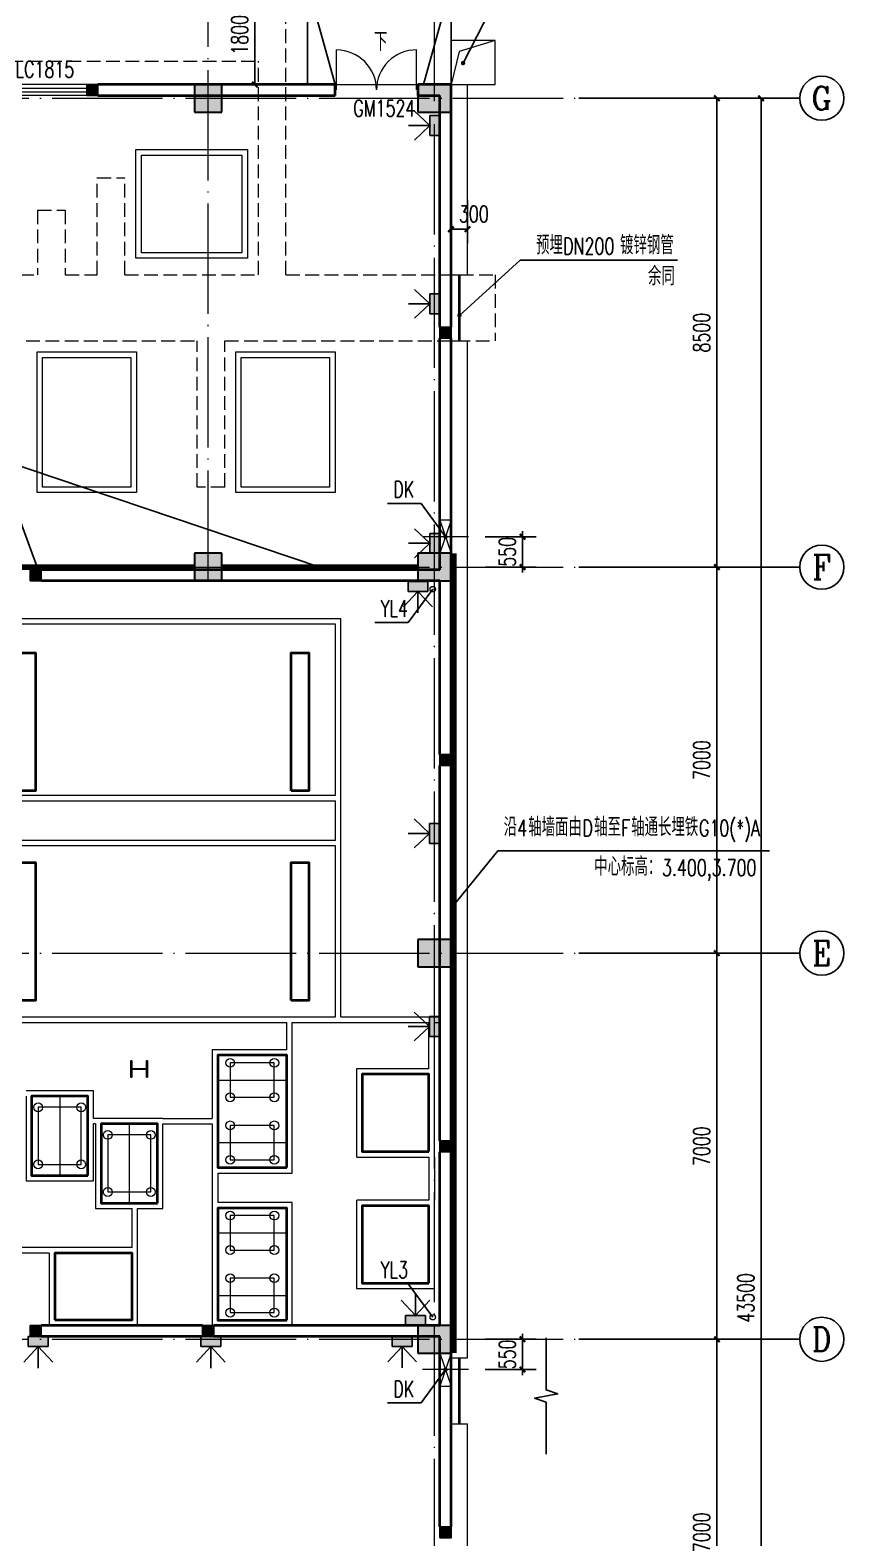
# Model space of a CAD drawing. Extents: x 238398 to 585159, y -66832 to 191977.
# Drawn here: x 406185 to 420928, y 64996 to 92331 of the extents above; entities that cross this region are included whole.
import ezdxf
from ezdxf.enums import TextEntityAlignment as Align

# ---------------------------------------------------------------- set-up
doc = ezdxf.new("R2010")
doc.units = 0
doc.header["$LTSCALE"] = 1000
doc.header["$MEASUREMENT"] = 0
for name, pattern in [('DASH', [0.35, 0.25, -0.1]), ('DASHDOT', [1, 0.5, -0.25, 0, -0.25]), ('DOTE', [2.42, 2, -0.2, 0.02, -0.2])]:
    doc.linetypes.add(name, pattern=pattern)
doc.layers.get('0').update_dxf_attribs({"color": 8})
doc.layers.get('Defpoints').update_dxf_attribs({"color": 8})
for name, color, linetype in [('-人员定位', 6, 'Continuous'), ('AXIS', 8, 'Continuous'), ('AXIS_TEXT', 8, 'Continuous'), ('COLU', 8, 'Continuous'), ('COLU_HATCH', 8, 'Continuous'), ('DIM_LEAD', 8, 'Continuous'), ('DIM_SYMB', 8, 'Continuous'), ('GZZ', 8, 'Continuous'), ('PUB_DIM', 8, 'Continuous'), ('S_STAIR', 8, 'Continuous'), ('WINDOW_TEXT', 8, 'Continuous')]:
    doc.layers.add(name, color=color, linetype=linetype)
for name, color, linetype, lineweight in [('COLUMN', 8, 'Continuous', 30), ('DOTE', 8, 'DOTE', 13), ('PUB_HATCH', 8, 'Continuous', 5), ('PUB_TEXT', 8, 'Continuous', 20), ('WALL', 8, 'Continuous', 40), ('WINDOW', 8, 'Continuous', 18), ('暖通', 8, 'Continuous', 18), ('水', 8, 'Continuous', 18), ('电', 8, 'Continuous', 18), ('设备层', 8, 'Continuous', 5)]:
    doc.layers.add(name, color=color, linetype=linetype, lineweight=lineweight)
doc.styles.add('_TCH_AXIS', font='complex.shx', dxfattribs={"bigfont": 'gbcbig.shx'})
doc.styles.add('_TCH_DIM', font='SIMPLEX', dxfattribs={"bigfont": 'GBCBIG'})
doc.styles.add('_TCH_DIM_T3', font='SIMPLEX', dxfattribs={"width": 0.705882, "bigfont": 'GBCBIG'})
doc.styles.add('_TCH_WINDOW', font='geditxt.shx', dxfattribs={"bigfont": 'hztxt1.shx'})
doc.styles.add('COMPLEX', font='geditxt.shx')
doc.dimstyles.new('_TCH_ARCH&&100', dxfattribs={"dimtxt": 297.5, "dimasz": 100, "dimexe": 250, "dimexo": 300, "dimgap": 126.25, "dimtad": 1, "dimdec": 0, "dimzin": 0, "dimdsep": 46, "dimtxsty": '_TCH_DIM_T3', "dimblk": 'ARCHTICK', "dimcen": 0.09, "dimazin": 2, "dimtfac": 1, "dimtdec": 0, "dimtix": 1, "dimtmove": 2, "dimatfit": 3, "dimfxl": 0, "dimtolj": 1, "dimtzin": 0, "dimarcsym": 0})

# ---------------------------------------------------------------- blocks, each defined once
blk = doc.blocks.new('_AXISO')
blk.add_circle((0, 0), 0.5)
at = {"layer": 'AXIS_TEXT', "style": 'COMPLEX', "width": 1.041667}
blk.add_attdef('A', text='', height=0.56, dxfattribs=at).set_placement((-0.25, -0.28), (0.25, -0.28), align=Align.FIT)
blk = doc.blocks.new('_ArchTick')
at = {"color": 0, "linetype": 'ByBlock', "const_width": 0.4}
blk.add_lwpolyline([(-0.5, -0.5), (0.5, 0.5)], dxfattribs=at)
blk = doc.blocks.new('*D536')
at = {"layer": 'AXIS', "color": 0, "lineweight": -2}
for p, q in [((416428, 91096), (419678, 91096)), ((419428, 47596), (419428, 91096)), ((416428, 47596), (419678, 47596))]:
    blk.add_line(p, q, dxfattribs=at)
at = {"layer": 'Defpoints', "color": 0}
for p in [(416128, 91096), (419428, 91096), (416128, 47596)]:
    blk.add_point(p, dxfattribs=at)
at = {"layer": 'AXIS', "color": 0, "lineweight": -2, "xscale": 100, "yscale": 100, "zscale": 100}
for p, rotation in [((419428, 91096), 90), ((419428, 47596), 270)]:
    blk.add_blockref('_ArchTick', p, dxfattribs=dict(at, rotation=rotation))
at = {"layer": 'AXIS', "color": 0, "insert": (419153, 69346), "char_height": 297.5, "attachment_point": 5, "rotation": 90, "style": '_TCH_DIM_T3'}
blk.add_mtext('\\A1;43500', dxfattribs=at)
blk = doc.blocks.new('*D539')
at = {"layer": 'AXIS', "color": 0, "lineweight": -2}
for p, q in [((416428, 68596), (418878, 68596)), ((418628, 61596), (418628, 68596)), ((416428, 61596), (418878, 61596))]:
    blk.add_line(p, q, dxfattribs=at)
at = {"layer": 'Defpoints', "color": 0}
for p in [(416128, 68596), (418628, 68596), (416128, 61596)]:
    blk.add_point(p, dxfattribs=at)
at = {"layer": 'AXIS', "color": 0, "lineweight": -2, "xscale": 100, "yscale": 100, "zscale": 100}
for p, rotation in [((418628, 68596), 90), ((418628, 61596), 270)]:
    blk.add_blockref('_ArchTick', p, dxfattribs=dict(at, rotation=rotation))
at = {"layer": 'AXIS', "color": 0, "insert": (418353, 65096), "char_height": 297.5, "attachment_point": 5, "rotation": 90, "style": '_TCH_DIM_T3'}
blk.add_mtext('\\A1;7000', dxfattribs=at)
blk = doc.blocks.new('*D540')
at = {"layer": 'AXIS', "color": 0, "lineweight": -2}
for p, q in [((416428, 75596), (418878, 75596)), ((418628, 68596), (418628, 75596)), ((416428, 68596), (418878, 68596))]:
    blk.add_line(p, q, dxfattribs=at)
at = {"layer": 'Defpoints', "color": 0}
for p in [(416128, 75596), (418628, 75596), (416128, 68596)]:
    blk.add_point(p, dxfattribs=at)
at = {"layer": 'AXIS', "color": 0, "lineweight": -2, "xscale": 100, "yscale": 100, "zscale": 100}
for p, rotation in [((418628, 75596), 90), ((418628, 68596), 270)]:
    blk.add_blockref('_ArchTick', p, dxfattribs=dict(at, rotation=rotation))
at = {"layer": 'AXIS', "color": 0, "insert": (418353, 72096), "char_height": 297.5, "attachment_point": 5, "rotation": 90, "style": '_TCH_DIM_T3'}
blk.add_mtext('\\A1;7000', dxfattribs=at)
blk = doc.blocks.new('*D541')
at = {"layer": 'AXIS', "color": 0, "lineweight": -2}
for p, q in [((416428, 82596), (418878, 82596)), ((418628, 75596), (418628, 82596)), ((416428, 75596), (418878, 75596))]:
    blk.add_line(p, q, dxfattribs=at)
at = {"layer": 'Defpoints', "color": 0}
for p in [(416128, 82596), (418628, 82596), (416128, 75596)]:
    blk.add_point(p, dxfattribs=at)
at = {"layer": 'AXIS', "color": 0, "lineweight": -2, "xscale": 100, "yscale": 100, "zscale": 100}
for p, rotation in [((418628, 82596), 90), ((418628, 75596), 270)]:
    blk.add_blockref('_ArchTick', p, dxfattribs=dict(at, rotation=rotation))
at = {"layer": 'AXIS', "color": 0, "insert": (418353, 79096), "char_height": 297.5, "attachment_point": 5, "rotation": 90, "style": '_TCH_DIM_T3'}
blk.add_mtext('\\A1;7000', dxfattribs=at)
blk = doc.blocks.new('*D542')
at = {"layer": 'AXIS', "color": 0, "lineweight": -2}
for p, q in [((416428, 91096), (418878, 91096)), ((418628, 82596), (418628, 91096)), ((416428, 82596), (418878, 82596))]:
    blk.add_line(p, q, dxfattribs=at)
at = {"layer": 'Defpoints', "color": 0}
for p in [(416128, 91096), (418628, 91096), (416128, 82596)]:
    blk.add_point(p, dxfattribs=at)
at = {"layer": 'AXIS', "color": 0, "lineweight": -2, "xscale": 100, "yscale": 100, "zscale": 100}
for p, rotation in [((418628, 91096), 90), ((418628, 82596), 270)]:
    blk.add_blockref('_ArchTick', p, dxfattribs=dict(at, rotation=rotation))
at = {"layer": 'AXIS', "color": 0, "insert": (418353, 86846), "char_height": 297.5, "attachment_point": 5, "rotation": 90, "style": '_TCH_DIM_T3'}
blk.add_mtext('\\A1;8500', dxfattribs=at)
blk = doc.blocks.new('readsfdsasdas')
at = {"layer": '设备层', "linetype": 'DASH'}
for p, q in [((373264, 148174), (373264, 152794)), ((359154, 152044), (372764, 152044)), ((372764, 148174), (372764, 152044)), ((369844, 148174), (369844, 149934)), ((369844, 149934), (370344, 149934)), ((370344, 148174), (370344, 149934)), ((368764, 149344), (369264, 149344)), ((368764, 149344), (368764, 148174)), ((369264, 149344), (369264, 148174)), ((366344, 148174), (368764, 148174)), ((369264, 148174), (369844, 148174)), ((370344, 148174), (372764, 148174)), ((373264, 148174), (377054, 148174)), ((377054, 148174), (377054, 146974)), ((368554, 146974), (371654, 146974)), ((371654, 144324), (371654, 146974)), ((372154, 144324), (372154, 146974)), ((372154, 146974), (377054, 146974)), ((372154, 144324), (371654, 144324))]:
    blk.add_line(p, q, dxfattribs=at)
at = {"layer": '设备层'}
for points in [[(370544, 150444), (372564, 150444), (372564, 148474), (370544, 148474)], [(370644, 150344), (372464, 150344), (372464, 148574), (370644, 148574)], [(368754, 144224), (368754, 146774), (370554, 146774), (370554, 144224)], [(368854, 144324), (368854, 146674), (370454, 146674), (370454, 144324)], [(372354, 144224), (372354, 146774), (374154, 146774), (374154, 144224)], [(372454, 144324), (372454, 146674), (374054, 146674), (374054, 144324)]]:
    blk.add_lwpolyline(points, close=True, dxfattribs=at)
blk = doc.blocks.new('43asdffda')
at = {"layer": '设备层', "ltscale": 500}
for p, q in [((436461, 126175), (436461, 127495)), ((436461, 123275), (438255, 123275)), ((436461, 123175), (438055, 123175)), ((438055, 122335), (438055, 123175)), ((438155, 122335), (438155, 123175)), ((438155, 123175), (438255, 123175)), ((432676, 119092), (432676, 119801)), ((432776, 119092), (432776, 119801))]:
    blk.add_line(p, q, dxfattribs=at)
at = {"layer": '设备层'}
for p, q in [((436361, 126475), (436361, 127195)), ((435479, 122680), (435479, 123175)), ((435579, 122680), (435579, 123175)), ((432016, 121436), (431976, 121436)), ((433236, 121436), (434129, 121436)), ((432016, 121336), (431976, 121336)), ((433236, 121336), (434129, 121336)), ((436843, 120835), (436843, 120827)), ((438055, 120735), (438055, 119950)), ((438155, 120735), (438155, 119950)), ((434129, 120445), (434129, 119910)), ((434229, 120445), (434229, 119910)), ((431276, 119092), (430106, 119092)), ((431176, 118992), (430206, 118992))]:
    blk.add_line(p, q, dxfattribs=at)
at = {"layer": '设备层', "linetype": 'DASHDOT', "ltscale": 500}
for p, q in [((434229, 122130), (435479, 122130)), ((431366, 121836), (431366, 120401)), ((432626, 121336), (432626, 119901)), ((434229, 120995), (435479, 120995)), ((434229, 119360), (435479, 119360)), ((434229, 118225), (435479, 118225))]:
    blk.add_line(p, q, dxfattribs=at)
at = {"layer": '设备层'}
for points in [[(436461, 127495), (436461, 130495), (430028, 130495), (430028, 130230)], [(436361, 127295), (436361, 130395), (430128, 130395), (430128, 127295), (436361, 127295)], [(430028, 130130), (430028, 127195), (436361, 127195)], [(436361, 126475), (430028, 126475), (430028, 123275)], [(436361, 126375), (430128, 126375), (430128, 123275), (436361, 123275)], [(436361, 123275), (436361, 126375)], [(436461, 123275), (436461, 126375)], [(430028, 123175), (435479, 123175)], [(430128, 123275), (435479, 123275)], [(430128, 123175), (435479, 123175)], [(435579, 123275), (436361, 123275), (436361, 123275)], [(435579, 123175), (436461, 123175)], [(431176, 118992), (431176, 117680), (432776, 117680), (432776, 119092)], [(432676, 119092), (431176, 119092)]]:
    blk.add_lwpolyline(points, dxfattribs=at)
at = {"layer": '设备层', "lineweight": 40}
for points in [[(430609, 127375), (430609, 129875), (430929, 129875), (430929, 127375)], [(435560, 127375), (435560, 129875), (435880, 129875), (435880, 127375)], [(430609, 123575), (430609, 126075), (430929, 126075), (430929, 123575)], [(435560, 123575), (435560, 126075), (435880, 126075), (435880, 123575)], [(435479, 120545), (435479, 122580), (434229, 122580), (434229, 120545)], [(438055, 120835), (438055, 122235), (436843, 122235), (436843, 120835)], [(431876, 120401), (431876, 121836), (430856, 121836), (430856, 120401)], [(433136, 119901), (433136, 121336), (432116, 121336), (432116, 119901)], [(435479, 117775), (435479, 119810), (434229, 119810), (434229, 117775)], [(438055, 118450), (438055, 119850), (436843, 119850), (436843, 118450)], [(431276, 117780), (432676, 117780), (432676, 118992), (431276, 118992)]]:
    blk.add_lwpolyline(points, close=True, dxfattribs=at)
at = {"layer": '设备层', "ltscale": 500}
for points in [[(435479, 122680), (434129, 122680), (434129, 121436)], [(435579, 122335), (435579, 122680)], [(435579, 122074), (435579, 122335)], [(436743, 122335), (436743, 120735)], [(438055, 122335), (436743, 122335)], [(438155, 120735), (438155, 122335), (438143, 122335)], [(431976, 121436), (431976, 121936), (430756, 121936)], [(434229, 120445), (435579, 120445), (435579, 122074)], [(430756, 121836), (430756, 120301), (431976, 120301), (431976, 121336)], [(433236, 121436), (432016, 121436)], [(432016, 121336), (432016, 119801), (432676, 119801)], [(432776, 119801), (433236, 119801), (433236, 121336)], [(434129, 121336), (434129, 120445)], [(436752, 120735), (438055, 120735)], [(434129, 119910), (434129, 117675), (435579, 117675), (435579, 119910), (434229, 119910)], [(436743, 119950), (436743, 118350), (438155, 118350), (438155, 119950), (438155, 119950)], [(438055, 119950), (436752, 119950)]]:
    blk.add_lwpolyline(points, dxfattribs=at)
at = {"layer": '设备层', "linetype": 'DASHDOT', "ltscale": 500}
for points in [[(435254, 121818), (435254, 122443), (434454, 122443), (434454, 121818)], [(431756, 120601), (431756, 121636), (430976, 121636), (430976, 120601)], [(433016, 120101), (433016, 121136), (432236, 121136), (432236, 120101)], [(435254, 120683), (435254, 121308), (434454, 121308), (434454, 120683)], [(435254, 119048), (435254, 119673), (434454, 119673), (434454, 119048)], [(435254, 117913), (435254, 118538), (434454, 118538), (434454, 117913)]]:
    blk.add_lwpolyline(points, close=True, dxfattribs=at)
at = {"layer": '设备层'}
for centre in [(434454, 122443), (435254, 122443), (430976, 121636), (431756, 121636), (434454, 121818), (435254, 121818), (434454, 121308), (435254, 121308), (432236, 121136), (433016, 121136), (430976, 120601), (431756, 120601), (434454, 120683), (435254, 120683), (432236, 120101), (433016, 120101), (434454, 119673), (435254, 119673), (434454, 119048), (435254, 119048), (434454, 118538), (435254, 118538), (434454, 117913), (435254, 117913)]:
    blk.add_circle(centre, 80, dxfattribs=at)
blk = doc.blocks.new('34qsdafsadfads')
at = {"layer": 'COLU_HATCH'}
h = blk.add_hatch(color=256, dxfattribs=at)
edge = h.paths.add_edge_path()
edge.add_line((470780, 188945), (470780, 189245))
edge.add_line((470780, 189245), (470765, 189245))
edge.add_line((470765, 189245), (470765, 189113))
edge.add_arc((470752, 189113), 13, -90, 0, ccw=False)
edge.add_line((470752, 189100), (470508, 189100))
edge.add_arc((470508, 189113), 13, 180, 270, ccw=False)
edge.add_line((470495, 189113), (470495, 189245))
edge.add_line((470495, 189245), (470480, 189245))
edge.add_line((470480, 189245), (470480, 188945))
edge.add_line((470480, 188945), (470495, 188945))
edge.add_line((470495, 188945), (470495, 189077))
edge.add_arc((470508, 189077), 13, 90, 180, ccw=False)
edge.add_line((470508, 189090), (470752, 189090))
edge.add_arc((470752, 189077), 13, 0, 90, ccw=False)
edge.add_line((470765, 189077), (470765, 188945))
edge.add_line((470765, 188945), (470780, 188945))
h = blk.add_hatch(color=256, dxfattribs=at)
edge = h.paths.add_edge_path()
edge.add_line((474330, 188945), (474330, 189245))
edge.add_line((474330, 189245), (474315, 189245))
edge.add_line((474315, 189245), (474315, 189113))
edge.add_arc((474302, 189113), 13, -90, 0, ccw=False)
edge.add_line((474302, 189100), (474058, 189100))
edge.add_arc((474058, 189113), 13, 180, 270, ccw=False)
edge.add_line((474045, 189113), (474045, 189245))
edge.add_line((474045, 189245), (474030, 189245))
edge.add_line((474030, 189245), (474030, 188945))
edge.add_line((474030, 188945), (474045, 188945))
edge.add_line((474045, 188945), (474045, 189077))
edge.add_arc((474058, 189077), 13, 90, 180, ccw=False)
edge.add_line((474058, 189090), (474302, 189090))
edge.add_arc((474302, 189077), 13, 0, 90, ccw=False)
edge.add_line((474315, 189077), (474315, 188945))
edge.add_line((474315, 188945), (474330, 188945))
h = blk.add_hatch(color=256, dxfattribs=at)
edge = h.paths.add_edge_path()
edge.add_line((479980, 188945), (479980, 189245))
edge.add_line((479980, 189245), (479965, 189245))
edge.add_line((479965, 189245), (479965, 189113))
edge.add_arc((479952, 189113), 13, -90, 0, ccw=False)
edge.add_line((479952, 189100), (479708, 189100))
edge.add_arc((479708, 189113), 13, 180, 270, ccw=False)
edge.add_line((479695, 189113), (479695, 189245))
edge.add_line((479695, 189245), (479680, 189245))
edge.add_line((479680, 189245), (479680, 188945))
edge.add_line((479680, 188945), (479695, 188945))
edge.add_line((479695, 188945), (479695, 189077))
edge.add_arc((479708, 189077), 13, 90, 180, ccw=False)
edge.add_line((479708, 189090), (479952, 189090))
edge.add_arc((479952, 189077), 13, 0, 90, ccw=False)
edge.add_line((479965, 189077), (479965, 188945))
edge.add_line((479965, 188945), (479980, 188945))
h = blk.add_hatch(color=256, dxfattribs=at)
edge = h.paths.add_edge_path()
edge.add_line((484980, 188945), (484980, 189245))
edge.add_line((484980, 189245), (484965, 189245))
edge.add_line((484965, 189245), (484965, 189113))
edge.add_arc((484952, 189113), 13, -90, 0, ccw=False)
edge.add_line((484952, 189100), (484708, 189100))
edge.add_arc((484708, 189113), 13, 180, 270, ccw=False)
edge.add_line((484695, 189113), (484695, 189245))
edge.add_line((484695, 189245), (484680, 189245))
edge.add_line((484680, 189245), (484680, 188945))
edge.add_line((484680, 188945), (484695, 188945))
edge.add_line((484695, 188945), (484695, 189077))
edge.add_arc((484708, 189077), 13, 90, 180, ccw=False)
edge.add_line((484708, 189090), (484952, 189090))
edge.add_arc((484952, 189077), 13, 0, 90, ccw=False)
edge.add_line((484965, 189077), (484965, 188945))
edge.add_line((484965, 188945), (484980, 188945))
at = {"layer": 'COLU'}
for points in [[(470780, 188945), (470780, 189245), (470765, 189245), (470765, 189113, -0.414214), (470752, 189100), (470508, 189100, -0.414214), (470495, 189113), (470495, 189245), (470480, 189245), (470480, 188945), (470495, 188945), (470495, 189077, -0.414214), (470508, 189090), (470752, 189090, -0.414214), (470765, 189077), (470765, 188945)], [(474330, 188945), (474330, 189245), (474315, 189245), (474315, 189113, -0.414214), (474302, 189100), (474058, 189100, -0.414214), (474045, 189113), (474045, 189245), (474030, 189245), (474030, 188945), (474045, 188945), (474045, 189077, -0.414214), (474058, 189090), (474302, 189090, -0.414214), (474315, 189077), (474315, 188945)], [(479980, 188945), (479980, 189245), (479965, 189245), (479965, 189113, -0.414214), (479952, 189100), (479708, 189100, -0.414214), (479695, 189113), (479695, 189245), (479680, 189245), (479680, 188945), (479695, 188945), (479695, 189077, -0.414214), (479708, 189090), (479952, 189090, -0.414214), (479965, 189077), (479965, 188945)], [(484980, 188945), (484980, 189245), (484965, 189245), (484965, 189113, -0.414214), (484952, 189100), (484708, 189100, -0.414214), (484695, 189113), (484695, 189245), (484680, 189245), (484680, 188945), (484695, 188945), (484695, 189077, -0.414214), (484708, 189090), (484952, 189090, -0.414214), (484965, 189077), (484965, 188945)]]:
    blk.add_lwpolyline(points, format="xyb", close=True, dxfattribs=at)
blk = doc.blocks.new('43asdfasdfas')
at = {"layer": '设备层', "linetype": 'DASH', "const_width": 0.001}
for points in [[(258243, 192982), (258993, 193089)], [(258993, 193089), (261467, 193089)], [(233716, 192982), (258243, 192982)], [(252693, 192082), (252693, 191675)], [(258093, 192082), (252693, 192082)], [(258093, 192082), (258093, 191675)], [(253793, 191675), (252693, 191675)], [(256993, 191675), (258093, 191675)], [(261467, 178024), (258993, 178024), (258993, 191889), (261467, 191889)], [(252693, 191175), (252693, 190875)], [(253793, 191175), (252693, 191175)], [(256993, 191175), (258093, 191175)], [(258093, 191175), (258093, 190875)], [(253593, 190875), (252693, 190875)], [(257193, 190875), (258093, 190875)], [(252693, 190375), (252693, 190075)], [(253593, 190375), (252693, 190375)], [(257193, 190375), (258093, 190375)], [(258093, 190375), (258093, 190075)], [(253593, 190075), (252693, 190075)], [(257193, 190075), (258093, 190075)]]:
    blk.add_lwpolyline(points, dxfattribs=at)
at = {"layer": '设备层', "const_width": 0.001}
for points in [[(253793, 191825), (254393, 191825), (254393, 191025), (253793, 191025)], [(256393, 191825), (256993, 191825), (256993, 191025), (256393, 191025)]]:
    blk.add_lwpolyline(points, close=True, dxfattribs=at)
for points in [[(253593, 190225), (254393, 190225), (254393, 191025), (253593, 191025), (253593, 190225)], [(256393, 190225), (257193, 190225), (257193, 191025), (256393, 191025), (256393, 190225)], [(253593, 189425), (254393, 189425), (254393, 190225), (253593, 190225), (253593, 189425)], [(256393, 189425), (257193, 189425), (257193, 190225), (256393, 190225), (256393, 189425)]]:
    blk.add_lwpolyline(points, dxfattribs=at)
blk = doc.blocks.new('*D657')
at = {"layer": 'Defpoints', "color": 0}
for p in [(417410, 70356), (418388, 70356), (417410, 69806)]:
    blk.add_point(p, dxfattribs=at)
at = {"layer": 'PUB_DIM', "color": 0, "lineweight": -2}
for p, q in [((417710, 70356), (418638, 70356)), ((418388, 70356), (418388, 70456)), ((418388, 69806), (418388, 70356)), ((417710, 69806), (418638, 69806)), ((418388, 69806), (418388, 69706))]:
    blk.add_line(p, q, dxfattribs=at)
at = {"layer": 'PUB_DIM', "color": 0, "lineweight": -2, "xscale": 100, "yscale": 100, "zscale": 100}
for p, rotation in [((418388, 70356), 270), ((418388, 69806), 90)]:
    blk.add_blockref('_ArchTick', p, dxfattribs=dict(at, rotation=rotation))
at = {"layer": 'PUB_DIM', "color": 0, "insert": (418113, 70081), "char_height": 297.5, "attachment_point": 5, "rotation": 90, "style": '_TCH_DIM_T3'}
blk.add_mtext('\\A1;550', dxfattribs=at)
blk = doc.blocks.new('*D658')
at = {"layer": 'Defpoints', "color": 0}
for p in [(417410, 84906), (418388, 84906), (417410, 84356)]:
    blk.add_point(p, dxfattribs=at)
at = {"layer": 'PUB_DIM', "color": 0, "lineweight": -2}
for p, q in [((417710, 84906), (418638, 84906)), ((418388, 84906), (418388, 85006)), ((418388, 84356), (418388, 84906)), ((417710, 84356), (418638, 84356)), ((418388, 84356), (418388, 84256))]:
    blk.add_line(p, q, dxfattribs=at)
at = {"layer": 'PUB_DIM', "color": 0, "lineweight": -2, "xscale": 100, "yscale": 100, "zscale": 100}
for p, rotation in [((418388, 84906), 270), ((418388, 84356), 90)]:
    blk.add_blockref('_ArchTick', p, dxfattribs=dict(at, rotation=rotation))
at = {"layer": 'PUB_DIM', "color": 0, "insert": (418113, 84631), "char_height": 297.5, "attachment_point": 5, "rotation": 90, "style": '_TCH_DIM_T3'}
blk.add_mtext('\\A1;550', dxfattribs=at)
blk = doc.blocks.new('*D157')
at = {"layer": 'Defpoints', "color": 0}
for p in [(410256, 93146), (411210, 93146), (411210, 91346)]:
    blk.add_point(p, dxfattribs=at)
at = {"layer": 'PUB_DIM', "color": 0, "lineweight": -2}
for p, q in [((410910, 93146), (410006, 93146)), ((410256, 91346), (410256, 93146)), ((410910, 91346), (410006, 91346))]:
    blk.add_line(p, q, dxfattribs=at)
at = {"layer": 'PUB_DIM', "color": 0, "lineweight": -2, "xscale": 100, "yscale": 100, "zscale": 100}
for p, rotation in [((410256, 93146), 90), ((410256, 91346), 270)]:
    blk.add_blockref('_ArchTick', p, dxfattribs=dict(at, rotation=rotation))
at = {"layer": 'PUB_DIM', "color": 0, "insert": (409981, 92246), "char_height": 297.5, "attachment_point": 5, "rotation": 90, "style": '_TCH_DIM_T3'}
blk.add_mtext('\\A1;1800', dxfattribs=at)
blk = doc.blocks.new('*D366')
at = {"layer": 'Defpoints', "color": 0}
for p in [(413810, 89556), (414110, 89556), (414110, 88722)]:
    blk.add_point(p, dxfattribs=at)
at = {"layer": 'PUB_DIM', "color": 0, "lineweight": -2}
for p, q in [((413810, 89256), (413810, 88472)), ((414110, 89256), (414110, 88472)), ((413810, 88722), (414110, 88722))]:
    blk.add_line(p, q, dxfattribs=at)
at = {"layer": 'PUB_DIM', "color": 0, "lineweight": -2, "xscale": 100, "yscale": 100, "zscale": 100, "rotation": 180}
blk.add_blockref('_ArchTick', (413810, 88722), dxfattribs=at)
at = {"layer": 'PUB_DIM', "color": 0, "lineweight": -2, "xscale": 100, "yscale": 100, "zscale": 100}
blk.add_blockref('_ArchTick', (414110, 88722), dxfattribs=at)
at = {"layer": 'PUB_DIM', "color": 0, "insert": (414223, 88997), "char_height": 297.5, "attachment_point": 5, "style": '_TCH_DIM_T3'}
blk.add_mtext('\\A1;300', dxfattribs=at)
blk = doc.blocks.new('$DorLib2D$00000004')
for p, q in [((-0.485, 0), (-0.485, 0.485)), ((0.485, 0), (0.485, 0.485))]:
    blk.add_line(p, q)
at = {"lineweight": 13}
for centre, start, end in [((-0.485, 0), 0, 90), ((0.485, 0), 90, 180)]:
    blk.add_arc(centre, 0.485, start, end, dxfattribs=at)
blk = doc.blocks.new('$TCHSYS$WIN2D')
for p, q in [((-0.5, 0.5), (0.5, 0.5)), ((0.5, 0.167), (-0.5, 0.167)), ((0.5, -0.167), (-0.5, -0.167)), ((-0.5, -0.5), (0.5, -0.5))]:
    blk.add_line(p, q)
blk = doc.blocks.new('_FZH')
blk.add_lwpolyline([(-0.5, -0.5), (0.5, -0.5), (0.5, 0.5), (-0.5, 0.5)], close=True)
at = {"layer": 'PUB_HATCH'}
blk.add_solid([(-0.5, -0.5), (0.5, -0.5), (-0.5, 0.5), (0.5, 0.5)], dxfattribs=at)
blk = doc.blocks.new('定位基站')
at = {"layer": '-人员定位', "ltscale": 0.01}
h = blk.add_hatch(color=256, dxfattribs=at)
h.dxf.hatch_style = 1
h.paths.add_polyline_path([(406524, 477798), (406524, 477617), (406162, 477617), (406162, 477798)])
at = {"layer": '-人员定位', "color": 6}
for p, q in [((406343, 477798), (406343, 478186)), ((406343, 477798), (406082, 478077)), ((406343, 477798), (406604, 478077)), ((406343, 477995), (406343, 477995)), ((406162, 477798), (406524, 477798)), ((406162, 477617), (406162, 477798)), ((406524, 477617), (406162, 477617)), ((406524, 477798), (406524, 477617))]:
    blk.add_line(p, q, dxfattribs=at)
for p in [(406162, 477617), (406343, 477798), (406343, 477617), (406524, 477617)]:
    blk.add_point(p, dxfattribs=at)
blk = doc.blocks.new('zw1')
at = {"layer": 'PUB_HATCH'}
for points in [[(409660.3, 90846.1), (409660.3, 91346.1), (409160.3, 91346.1), (409160.3, 90846.1)], [(413810.3, 90846.1), (413810.3, 91346.1), (413210.3, 91346.1), (413210.3, 90846.1)], [(409660.3, 82346.1), (409660.3, 82846.1), (409160.3, 82846.1), (409160.3, 82346.1)], [(413810.3, 82346.1), (413810.3, 82846.1), (413210.3, 82846.1), (413210.3, 82346.1)], [(413810.3, 75346.1), (413810.3, 75846.1), (413210.3, 75846.1), (413210.3, 75346.1)], [(413810.3, 68346.1), (413810.3, 68846.1), (413210.3, 68846.1), (413210.3, 68346.1)]]:
    blk.add_hatch(color=256, dxfattribs=at).paths.add_polyline_path(points)
at = {"layer": 'AXIS'}
for p, q in [((416127.9, 91096.1), (420127.9, 91096.1)), ((416127.9, 82596.1), (420127.9, 82596.1)), ((416127.9, 75596.1), (420127.9, 75596.1)), ((416127.9, 68596.1), (420127.9, 68596.1))]:
    blk.add_line(p, q, dxfattribs=at)
at = {"layer": 'COLUMN'}
for p, q in [((409660.3, 91346.1), (409160.3, 91346.1)), ((409160.3, 91346.1), (409160.3, 90846.1)), ((409660.3, 90846.1), (409660.3, 91346.1)), ((413810.3, 91346.1), (413210.3, 91346.1)), ((413210.3, 91346.1), (413210.3, 90846.1)), ((413810.3, 90846.1), (413810.3, 91346.1)), ((409160.3, 90846.1), (409660.3, 90846.1)), ((413210.3, 90846.1), (413810.3, 90846.1)), ((409660.3, 82846.1), (409160.3, 82846.1)), ((409160.3, 82846.1), (409160.3, 82346.1)), ((409660.3, 82346.1), (409660.3, 82846.1)), ((413810.3, 82846.1), (413210.3, 82846.1)), ((413210.3, 82846.1), (413210.3, 82346.1)), ((413810.3, 82346.1), (413810.3, 82846.1)), ((409160.3, 82346.1), (409660.3, 82346.1)), ((413210.3, 82346.1), (413810.3, 82346.1)), ((413810.3, 75846.1), (413210.3, 75846.1)), ((413210.3, 75846.1), (413210.3, 75346.1)), ((413810.3, 75346.1), (413810.3, 75846.1)), ((413210.3, 75346.1), (413810.3, 75346.1)), ((413810.3, 68846.1), (413210.3, 68846.1)), ((413210.3, 68846.1), (413210.3, 68346.1)), ((413810.3, 68346.1), (413810.3, 68846.1)), ((413210.3, 68346.1), (413810.3, 68346.1))]:
    blk.add_line(p, q, dxfattribs=at)
at = {"layer": 'DOTE'}
for p, q in [((387221.9, 91096.1), (416127.9, 91096.1)), ((387221.9, 82596.1), (416127.9, 82596.1)), ((387221.9, 75596.1), (416127.9, 75596.1)), ((387221.9, 68596.1), (416127.9, 68596.1))]:
    blk.add_line(p, q, dxfattribs=at)
for points in [[(409410.3, 82346.1), (409410.3, 94439.3)], [(413510.3, 42646.1), (413510.3, 94439.3)]]:
    blk.add_lwpolyline(points, dxfattribs=at)
at = {"layer": 'AXIS'}
ref = blk.add_blockref('_AXISO', (420527.9, 91096.1), dxfattribs=dict(at, xscale=800, yscale=800, zscale=800))
ref.add_attrib('A', 'G', dxfattribs={"layer": 'AXIS_TEXT', "height": 425.2, "style": '_TCH_AXIS'}).set_placement((420345.7, 90883.6), (420710.1, 90883.6), align=Align.FIT)
ref = blk.add_blockref('_AXISO', (420527.9, 82596.1), dxfattribs=dict(at, xscale=800, yscale=800, zscale=800))
ref.add_attrib('A', 'F', dxfattribs={"layer": 'AXIS_TEXT', "height": 445.4, "style": '_TCH_AXIS'}).set_placement((420358.2, 82373.4), (420697.6, 82373.4), align=Align.FIT)
ref = blk.add_blockref('_AXISO', (420527.9, 75596.1), dxfattribs=dict(at, xscale=800, yscale=800, zscale=800))
ref.add_attrib('A', 'E', dxfattribs={"layer": 'AXIS_TEXT', "height": 445.4, "style": '_TCH_AXIS'}).set_placement((420358.2, 75373.4), (420697.6, 75373.4), align=Align.FIT)
ref = blk.add_blockref('_AXISO', (420527.9, 68596.1), dxfattribs=dict(at, xscale=800, yscale=800, zscale=800))
ref.add_attrib('A', 'D', dxfattribs={"layer": 'AXIS_TEXT', "height": 435.3, "style": '_TCH_AXIS'}).set_placement((420351.7, 68378.5), (420704.1, 68378.5), align=Align.FIT)
for p1, p2, distance, picture, middle in [((416127.9, 47596.1), (416127.9, 91096.1), -3300, '*D536', (419152.9, 69346.1)), ((416127.9, 82596.1), (416127.9, 91096.1), -2500, '*D542', (418352.9, 86846.1)), ((416127.9, 75596.1), (416127.9, 82596.1), -2500, '*D541', (418352.9, 79096.1)), ((416127.9, 68596.1), (416127.9, 75596.1), -2500, '*D540', (418352.9, 72096.1)), ((416127.9, 61596.1), (416127.9, 68596.1), -2500, '*D539', (418352.9, 65096.1))]:
    dim = blk.add_aligned_dim(p1=p1, p2=p2, distance=distance, dimstyle='_TCH_ARCH&&100', dxfattribs=at)
    dim.commit()
    dim.dimension.update_dxf_attribs({"geometry": picture, "text_midpoint": middle})
blk = doc.blocks.new('341ASDFASDFAS')
at = {"layer": 'DOTE'}
for points in [[(417409.7, 84905.5), (416574.3, 84905.5)], [(417409.7, 69805.5), (416574.3, 69805.5)]]:
    blk.add_lwpolyline(points, dxfattribs=at)
at = {"layer": '暖通'}
for points in [[(416892, 85205.5), (416892, 84605.5), (417092, 84605.5), (417092, 85205.5)], [(416892, 70105.5), (416892, 69505.5), (417092, 69505.5), (417092, 70105.5)]]:
    blk.add_lwpolyline(points, close=True, dxfattribs=at)
for points in [[(416892, 85205.5), (417092, 84605.5)], [(417092, 85205.5), (416892, 84605.5)], [(416892, 70105.5), (417092, 69505.5)], [(417092, 70105.5), (416892, 69505.5)]]:
    blk.add_lwpolyline(points, dxfattribs=at)
at = {"layer": 'PUB_DIM'}
for p1, p2, picture, middle in [((417409.7, 84355.5), (417409.7, 84905.5), '*D658', (418113.3, 84630.5)), ((417409.7, 69805.5), (417409.7, 70355.5), '*D657', (418113.3, 70080.5))]:
    dim = blk.add_aligned_dim(p1=p1, p2=p2, distance=-978.6, dimstyle='_TCH_ARCH&&100', dxfattribs=at)
    dim.commit()
    dim.dimension.update_dxf_attribs({"geometry": picture, "text_midpoint": middle})

msp = doc.modelspace()

# ---------------------------------------------------------------- linework, layer by layer
at = {"layer": 'DIM_LEAD'}
for p, q in [((414028.7, 91734.7), (414757.2, 93147.4)), ((413962.5, 87160.3), (415064.9, 88160.8)), ((415064.9, 88160.8), (417912.3, 88160.8)), ((406310.3, 82596.1), (405585.1, 84562)), ((411435.3, 82596.1), (405585.1, 84562)), ((413266.9, 83751.1), (412661, 83751.1)), ((413710.3, 83146.1), (413266.9, 83751.1)), ((413480.3, 82196.1), (413036.9, 81591.2)), ((413036.9, 81591.2), (412431, 81591.2)), ((413852.4, 76453.8), (414661.4, 77454.3)), ((414661.4, 77454.3), (419578.5, 77454.3)), ((413036.9, 69601.1), (412431, 69601.1)), ((413480.3, 68996.1), (413036.9, 69601.1)), ((413710.3, 68046.1), (413266.9, 67441.2)), ((413266.9, 67441.2), (412661, 67441.2))]:
    msp.add_line(p, q, dxfattribs=at)
at = {"layer": 'DIM_LEAD', "const_width": 40}
for points in [[(414019.5, 91716.9, 1), (414037.8, 91752.4, 1)], [(413947.6, 87146.9, 1), (413977.3, 87173.8, 1)], [(413722.2, 83130, 1), (413698.5, 83162.3, 1)], [(406317.3, 82577.4, 1), (406303.4, 82614.9, 1)], [(411454.3, 82589.8, 1), (411416.4, 82602.5, 1)], [(413839.8, 76438.3, 1), (413865, 76469.4, 1)], [(413722.2, 68062.3, 1), (413698.5, 68030, 1)]]:
    msp.add_lwpolyline(points, format="xyb", close=True, dxfattribs=at)
at = {"layer": 'DIM_SYMB'}
msp.add_lwpolyline([(415534.5, 66513.9), (415534.5, 67454.5), (415324.5, 67530.9), (415744.5, 67605), (415534.5, 67679.5), (415534.5, 68620.1)], dxfattribs=at)
at = {"layer": 'S_STAIR'}
for p, q in [((411210.3, 93146.1), (411210.3, 91346.1)), ((411710.3, 91346.1), (411210.3, 93146.1)), ((413810.3, 93146.1), (413310.3, 91346.1)), ((413810.3, 91346.1), (413810.3, 93146.1))]:
    msp.add_line(p, q, dxfattribs=at)
at = {"layer": 'WALL'}
for p, q in [((411710.3, 91346.1), (407410.3, 91346.1)), ((411710.3, 91146.1), (411710.3, 91346.1)), ((413810.3, 91346.1), (413210.3, 91346.1)), ((413210.3, 91346.1), (413210.3, 91146.1)), ((413810.3, 86946.1), (413810.3, 91346.1)), ((407410.3, 91146.1), (411710.3, 91146.1)), ((413210.3, 91146.1), (413610.3, 91146.1)), ((413610.3, 86946.1), (413610.3, 91146.1)), ((413610.3, 82546.1), (413610.3, 86746.1)), ((413810.3, 82446.1), (413810.3, 86746.1)), ((413610.3, 82546.1), (406385.3, 82546.1)), ((413610.3, 82346.1), (406385.3, 82346.1)), ((413610.3, 79196.1), (413610.3, 82346.1)), ((413810.3, 79196.1), (413810.3, 82446.1)), ((413610.3, 72196.1), (413610.3, 78996.1)), ((413810.3, 72196.1), (413810.3, 78996.1)), ((413610.3, 68846.1), (413610.3, 71996.1)), ((413810.3, 68746.1), (413810.3, 71996.1)), ((409310.3, 68846.1), (406385.3, 68846.1)), ((409310.3, 68646.1), (406385.3, 68646.1)), ((413610.3, 68846.1), (409510.3, 68846.1)), ((413610.3, 68646.1), (409510.3, 68646.1)), ((413610.3, 65196.1), (413610.3, 68646.1)), ((413810.3, 65196.1), (413810.3, 68746.1))]:
    msp.add_line(p, q, dxfattribs=at)
at = {"layer": 'WINDOW'}
msp.add_lwpolyline([(411710.3, 91346.1), (413210.3, 91346.1)], dxfattribs=at)
at = {"layer": '水'}
msp.add_lwpolyline([(413810.3, 91346.1), (414610.3, 91346.1), (414610.3, 92146.1), (413810.3, 92146.1)], close=True, dxfattribs=at)
for points in [[(414610.3, 92146.1), (413956.3, 91941.5), (413810.3, 91346.1)], [(414110.3, 87896.1), (414110.3, 91346.1)], [(413810.3, 87896.1), (414110.3, 87896.1)], [(413810.3, 86696.1), (414110.3, 86696.1)], [(414110.3, 68261.1), (414110.3, 86696.1)], [(413810.3, 68261.1), (414110.3, 68261.1)], [(413810.3, 67061.1), (414110.3, 67061.1)], [(414110.3, 59596.1), (414110.3, 67061.1)]]:
    msp.add_lwpolyline(points, dxfattribs=at)
at = {"layer": '水', "linetype": 'DASH', "const_width": 50}
for points in [[(413962.6, 86696.1), (413962.6, 87896.1)], [(413962.6, 67061.1), (413962.6, 68261.1)]]:
    msp.add_lwpolyline(points, dxfattribs=at)
at = {"layer": '水'}
for centre in [(413480.3, 82196.1), (413480.3, 68996.1)]:
    msp.add_circle(centre, 50, dxfattribs=at)
at = {"layer": '电', "linetype": 'DASH', "const_width": 100}
for points in [[(413860.3, 82846.1), (413860.3, 68346.1)], [(403460.3, 82596.1), (409160.3, 82596.1)], [(409660.3, 82596.1), (413210.3, 82596.1)]]:
    msp.add_lwpolyline(points, dxfattribs=at)

# ---------------------------------------------------------------- block references
at = {"layer": '-人员定位', "xscale": -1}
for p, rotation in [((891227.4, 496942.7), 90), ((891227.4, 493712.7), 90), ((891227.4, 489370.1), 90), ((6869.3, 559953.7), 180), ((891217.9, 484111.3), 90), ((891217.9, 480608.4), 90), ((-10.8, 546261.2), 180), ((3114.2, 546261.2), 180), ((6583.2, 546263.2), 180)]:
    msp.add_blockref('定位基站', p, dxfattribs=dict(at, rotation=rotation))
msp.add_blockref('定位基站', (819511.4, -408770.9), dxfattribs=at)
for name, p in [('zw1', (0, 0)), ('readsfdsasdas', (37556.5, -60277.9)), ('341ASDFASDFAS', (-3281.6, -1759.4)), ('43asdffda', (-24645.1, -48834.1)), ('34qsdafsadfads', (-76670, -115599)), ('43asdfasdfas', (154067.4, -124828.3))]:
    msp.add_blockref(name, p)
at = {"layer": 'GZZ', "xscale": 200, "yscale": 200, "zscale": 200}
for p in [(407310.3, 91246.1), (413710.3, 86846.1), (406285.3, 82446.1), (413710.3, 79096.1), (413710.3, 72096.1), (406285.3, 68746.1), (409410.3, 68746.1), (413710.3, 65096.1)]:
    msp.add_blockref('_FZH', p, dxfattribs=at)
at = {"layer": 'WINDOW'}
ref = msp.add_blockref('$DorLib2D$00000004', (412460.3, 91246.1), dxfattribs=dict(at, xscale=-1500, yscale=-1500, zscale=-1500, rotation=180))
ref.add_attrib('A', 'GM1524', (412040.3, 90766.5), dxfattribs={"layer": 'WINDOW_TEXT', "height": 297.5, "style": '_TCH_WINDOW', "width": 0.705882})
ref = msp.add_blockref('$TCHSYS$WIN2D', (406310.3, 91246.1), dxfattribs=dict(at, xscale=1800, yscale=200, zscale=1800, rotation=180.0000000000001))
ref.add_attrib('A', 'LC1815', (405921.8, 91472.4), dxfattribs={"layer": 'WINDOW_TEXT', "height": 297.5, "style": '_TCH_WINDOW', "width": 0.705882})

# ---------------------------------------------------------------- texts
at = {"layer": 'PUB_TEXT', "style": '_TCH_DIM'}
for s, height, p in [('下', 337.6, (412415.4, 91952.2)), ('预埋', 337.59, (415351.2, 88265.8)), ('镀锌钢管', 337.59, (416872.7, 88265.8)), ('余同', 337.59, (417379.1, 87705.8)), ('沿', 337.6, (414764.6, 77715.1)), ('轴墙面由', 337.59, (415210.3, 77715.1)), ('轴至', 337.59, (416403.3, 77715.1)), ('轴通长埋铁', 337.59, (417074.8, 77715.1)), ('中心标高：', 337.59, (416404.8, 76999.3))]:
    msp.add_text(s, height=height, dxfattribs=at).set_placement(p)
at = {"layer": 'PUB_TEXT', "style": '_TCH_DIM', "width": 0.705882}
for s, p in [('DN200', (415842.7, 88265.8)), ('DK', (412766, 83856.1)), ('YL4', (412536, 81696.2)), ('4', (415010.3, 77715.1)), ('D', (416193.3, 77715.1)), ('F', (416894.8, 77715.1)), ('G10(*)A', (418303.5, 77715.1)), ('3.400,3.700', (417633.5, 76999.3)), ('YL3', (412536, 69706.1)), ('DK', (412766, 67546.2))]:
    msp.add_text(s, height=297.5, dxfattribs=at).set_placement(p)

# ---------------------------------------------------------------- dimensions: what is measured, and where the dimension line sits
at = {"layer": 'PUB_DIM'}
dim = msp.add_aligned_dim(p1=(411210.3, 91346.1), p2=(411210.3, 93146.1), distance=954.2, dimstyle='_TCH_ARCH&&100', dxfattribs=at)
dim.commit()
dim.dimension.update_dxf_attribs({"geometry": '*D157', "text_midpoint": (409981.2, 92246.1)})
dim = msp.add_linear_dim(base=(414110.3, 88722.1), p1=(413810.3, 89556.1), p2=(414110.3, 89556.1), angle=0, dimstyle='_TCH_ARCH&&100', dxfattribs=at)
dim.commit()
dim.dimension.update_dxf_attribs({"geometry": '*D366', "text_midpoint": (414222.9, 88997.1), "dimtype": 129})

doc.saveas('drawing.dxf')
